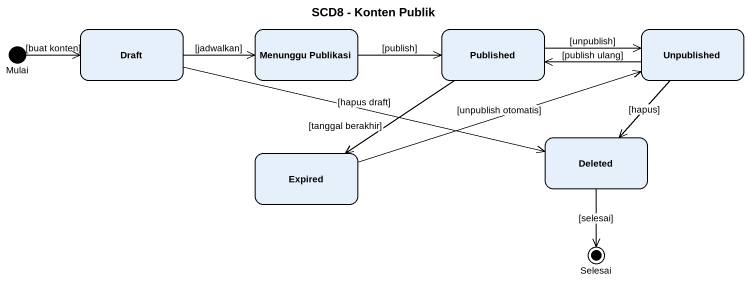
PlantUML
@startuml
title SCD8 - Konten Publik
hide empty description
state Mulai <<start>>
state Draft
state "Menunggu Publikasi" as Menunggu_Publikasi
state Published
state Unpublished
state Expired
state Deleted
state Selesai <<end>>
Mulai -right-> Draft : [buat konten]
Draft -right-> Menunggu_Publikasi : [jadwalkan]
Draft -right-> Deleted : [hapus draft]
Menunggu_Publikasi -right-> Published : [publish]
Published -right-> Unpublished : [unpublish]
Published --> Expired : [tanggal berakhir]
Unpublished -left-> Published : [publish ulang]
Unpublished --> Deleted : [hapus]
Expired -right-> Unpublished : [unpublish otomatis]
Deleted --> Selesai : [selesai]
@enduml
